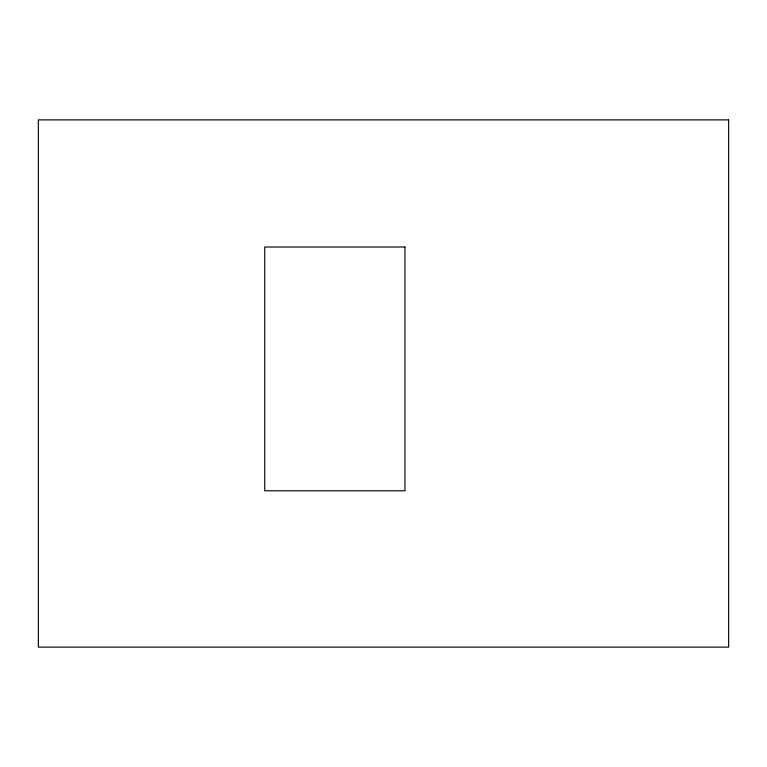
<?xml version="1.0" encoding="UTF-8"?>
<svg xmlns="http://www.w3.org/2000/svg" width="767" height="767" viewBox="0 0 767 767"><rect width="100%" height="100%" fill="white"/><g stroke="black" fill="none" stroke-linecap="round" stroke-linejoin="round"><path stroke-width="1.15" d="M728.65 119.882L38.35 119.882L38.35 647.118L728.65 647.118L728.65 119.882M404.966 247.012L264.74 247.012L264.74 490.794L404.966 490.794L404.966 247.012"/></g></svg>
